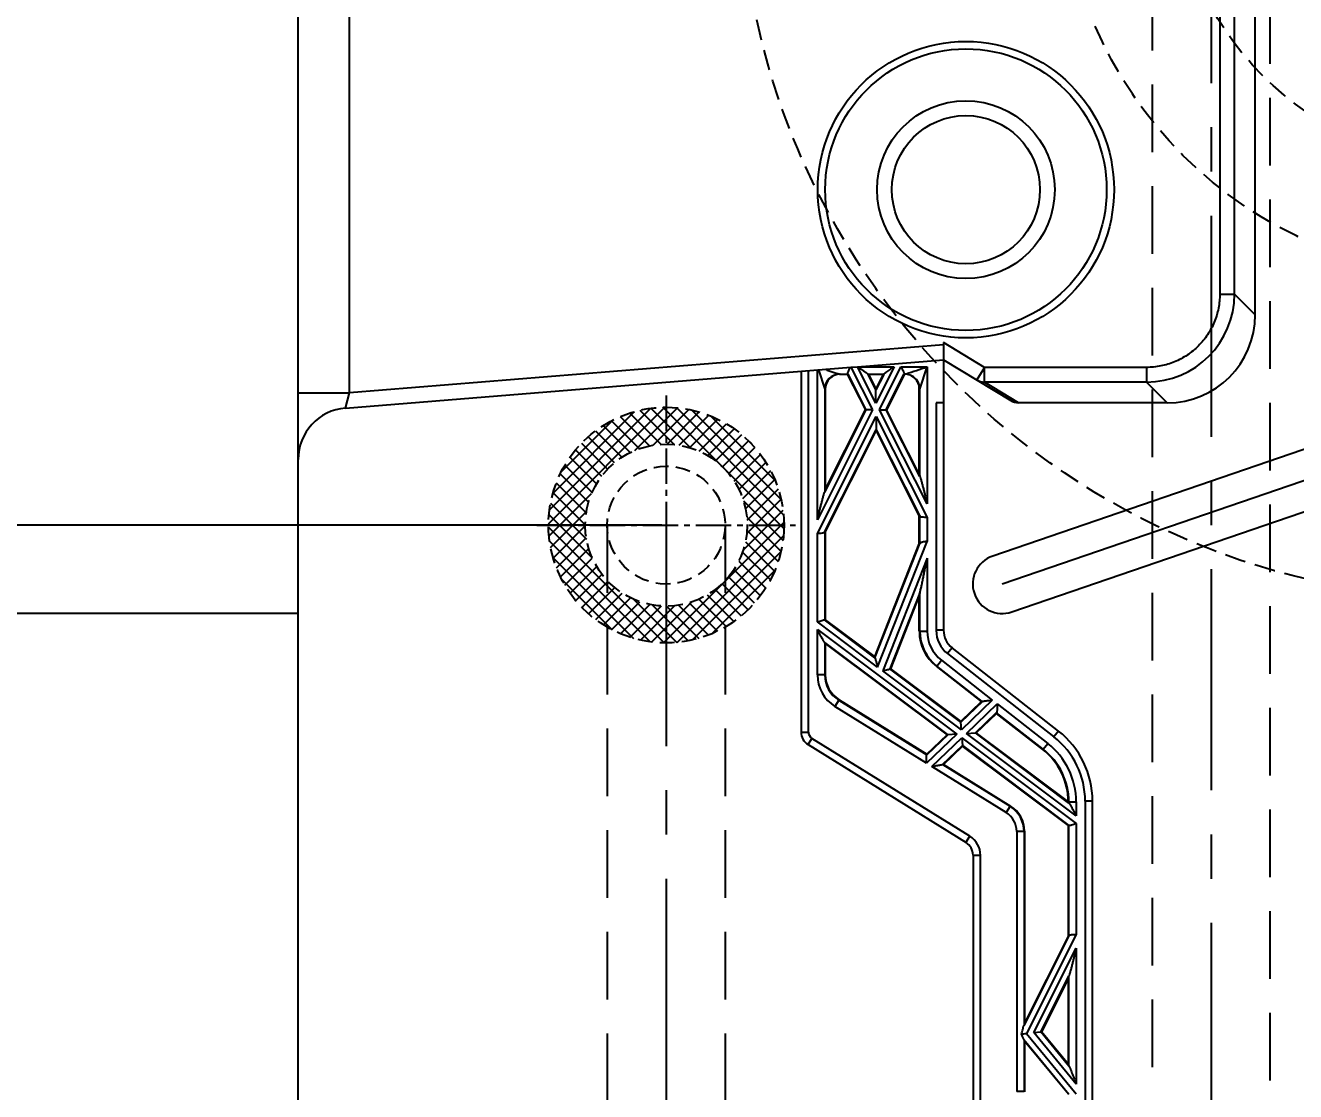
# Model space of a CAD drawing. Header units: millimetres. Extents: x 27275 to 28529, y -21406 to -20519.
# Drawn here: x 28199.1 to 28285.4, y -20859.7 to -20787.4 of the extents above; entities that cross this region are included whole.
import ezdxf

# ---------------------------------------------------------------- set-up
doc = ezdxf.new("R2010")
doc.units = ezdxf.units.MM
doc.header["$LTSCALE"] = 8
for name, pattern in [('CENTER', [2, 1.25, -0.25, 0.25, -0.25]), ('CENTER2', [1.125, 0.75, -0.125, 0.125, -0.125]), ('HIDDEN', [0.375, 0.25, -0.125]), ('HIDDEN2', [0.1875, 0.125, -0.0625])]:
    doc.linetypes.add(name, pattern=pattern)
doc.layers.get('DEFPOINTS').update_dxf_attribs({"color": 6})
for name, color, linetype in [('Cav-cor', 30, 'Continuous'), ('SLIDE', 6, 'Continuous'), ('WT', 4, 'Continuous')]:
    doc.layers.add(name, color=color, linetype=linetype)
doc.layers.add('dim', color=3, linetype='Continuous', lineweight=15)
doc.styles.get("Standard").update_dxf_attribs({"font": 'txt.shx', "width": 0.8, "bigfont": 'chineset.shx'})
doc.dimstyles.new('ISO-25', dxfattribs={"dimtxt": 5, "dimasz": 4, "dimexe": 0.3, "dimexo": 0.3, "dimtad": 0, "dimzin": 1, "dimdsep": 46, "dimtxsty": 'Standard', "dimcen": 0, "dimclrd": 3, "dimclre": 3, "dimclrt": 3, "dimazin": 0, "dimtfac": 1, "dimtofl": 0, "dimtmove": 0, "dimatfit": 0, "dimfxl": 0, "dimarcsym": 0})

# ---------------------------------------------------------------- blocks, each defined once
blk = doc.blocks.new('20150513.114820')
at = {"layer": 'WT', "linetype": 'Continuous'}
h = blk.add_hatch(dxfattribs=at)
h.set_pattern_fill('ANSI37', color=125, scale=5, angle=270, style=0)
h.set_pattern_definition([(315, (23425.0146, -23957.4168), (0.441941738, 0.441941738), []), (45, (23425.0146, -23957.4168), (-0.441941738, 0.441941738), [])])
h.paths.add_polyline_path([(8, 0), (5.5, 0, 1), (-5.5, 0), (-8, 0, -1)])
h.paths.add_polyline_path([(-8, 0), (-5.5, 0, 0.414214), (0, -5.5, 0.414214), (5.5, 0), (8, 0, -0.414214), (0, -8, -0.414214)])
at = {"layer": 'WT', "color": 125, "linetype": 'CENTER2', "ltscale": 0.4}
for p, q in [((0, 8.788), (0, -8.788)), ((8.788, 0), (-8.788, 0))]:
    blk.add_line(p, q, dxfattribs=at)
at = {"layer": 'WT', "color": 125, "linetype": 'HIDDEN2'}
for radius in [8, 5.5, 4]:
    blk.add_circle((0, 0), radius, dxfattribs=at)
blk = doc.blocks.new('*D27185')
at = {"layer": 'DEFPOINTS', "color": 0}
for p in [(28194.246, -20821.286), (28242.642, -20821.286), (28228.642, -20921.286)]:
    blk.add_point(p, dxfattribs=at)
at = {"layer": 'dim', "color": 3, "lineweight": -2}
for p, q in [((28242.342, -20821.286), (28193.946, -20821.286)), ((28194.246, -20825.286), (28194.246, -20862.661)), ((28194.246, -20917.286), (28194.246, -20879.911)), ((28228.342, -20921.286), (28193.946, -20921.286))]:
    blk.add_line(p, q, dxfattribs=at)
at = {"layer": 'dim', "color": 3}
for points in [[(28194.913, -20825.286), (28193.579, -20825.286), (28194.246, -20821.286)], [(28193.579, -20917.286), (28194.913, -20917.286), (28194.246, -20921.286)]]:
    blk.add_solid(points, dxfattribs=at)
at = {"layer": 'dim', "color": 3, "insert": (28194.246, -20871.286), "char_height": 5, "attachment_point": 5, "rotation": 90}
blk.add_mtext('100.00', dxfattribs=at)
blk = doc.blocks.new('*D27186')
at = {"layer": 'DEFPOINTS', "color": 0}
for p in [(28184.542, -20731.286), (28242.642, -20731.286), (28228.642, -20921.286)]:
    blk.add_point(p, dxfattribs=at)
at = {"layer": 'dim', "color": 3, "lineweight": -2}
for p, q in [((28242.342, -20731.286), (28184.242, -20731.286)), ((28184.542, -20735.286), (28184.542, -20817.327)), ((28184.542, -20917.286), (28184.542, -20835.244)), ((28228.342, -20921.286), (28184.242, -20921.286))]:
    blk.add_line(p, q, dxfattribs=at)
at = {"layer": 'dim', "color": 3}
for points in [[(28185.209, -20735.286), (28183.875, -20735.286), (28184.542, -20731.286)], [(28183.875, -20917.286), (28185.209, -20917.286), (28184.542, -20921.286)]]:
    blk.add_solid(points, dxfattribs=at)
at = {"layer": 'dim', "color": 3, "insert": (28184.542, -20826.286), "char_height": 5, "attachment_point": 5, "rotation": 90}
blk.add_mtext('190.00', dxfattribs=at)
blk = doc.blocks.new('*D27187')
at = {"layer": 'DEFPOINTS', "color": 0}
for p in [(28175.284, -20656.286), (28217.642, -20656.286), (28228.642, -20921.286)]:
    blk.add_point(p, dxfattribs=at)
at = {"layer": 'dim', "color": 3, "lineweight": -2}
for p, q in [((28217.342, -20656.286), (28174.984, -20656.286)), ((28175.284, -20660.286), (28175.284, -20778.827)), ((28175.284, -20917.286), (28175.284, -20798.744)), ((28228.342, -20921.286), (28174.984, -20921.286))]:
    blk.add_line(p, q, dxfattribs=at)
at = {"layer": 'dim', "color": 3}
for points in [[(28175.951, -20660.286), (28174.617, -20660.286), (28175.284, -20656.286)], [(28174.617, -20917.286), (28175.951, -20917.286), (28175.284, -20921.286)]]:
    blk.add_solid(points, dxfattribs=at)
at = {"layer": 'dim', "color": 3, "insert": (28175.284, -20788.786), "char_height": 5, "attachment_point": 5, "rotation": 90}
blk.add_mtext('265.00', dxfattribs=at)

msp = doc.modelspace()

# ---------------------------------------------------------------- linework, layer by layer
msp.add_line((28217.642, -20827.286), (28182.332, -20827.286))
at = {"color": 8, "linetype": 'HIDDEN', "ltscale": 0.7}
for radius in [50, 28.15, 20.5]:
    msp.add_circle((28297.642, -20776.286), radius, dxfattribs=at)
at = {"layer": 'Cav-cor', "color": 241}
for p, q in [((28217.642, -20913.286), (28217.642, -20639.286)), ((28282.642, -20807.01), (28282.642, -20745.561)), ((28280.239, -20746.969), (28280.239, -20805.603)), ((28281.235, -20805.603), (28281.235, -20746.969)), ((28280.239, -20805.603), (28281.235, -20805.603)), ((28281.235, -20805.603), (28282.642, -20807.01)), ((28261.476, -20809.046), (28261.475, -20828.428)), ((28264.258, -20810.584), (28261.476, -20808.893)), ((28261.476, -20808.893), (28261.476, -20809.06)), ((28252.908, -20820.925), (28252.908, -20810.756)), ((28252.977, -20810.75), (28253.41, -20812.051)), ((28255.184, -20810.572), (28255.635, -20810.539)), ((28255.184, -20810.572), (28256.654, -20813.463)), ((28256.886, -20813.001), (28255.635, -20810.539)), ((28255.636, -20810.541), (28261.476, -20810.063)), ((28255.636, -20810.541), (28258.121, -20810.543)), ((28258.121, -20810.543), (28256.886, -20813.001)), ((28257.121, -20813.462), (28258.586, -20810.543)), ((28258.586, -20810.543), (28260.365, -20810.543)), ((28259.862, -20812.051), (28260.365, -20810.543)), ((28260.365, -20810.543), (28260.365, -20819.843)), ((28261.475, -20810.062), (28266.043, -20812.838)), ((28264.258, -20810.584), (28263.739, -20811.438)), ((28264.258, -20811.58), (28264.258, -20810.584)), ((28275.258, -20810.584), (28264.258, -20810.584)), ((28275.258, -20810.584), (28275.258, -20811.58)), ((28251.798, -20810.845), (28251.798, -20835.333)), ((28252.299, -20835.334), (28252.299, -20810.805)), ((28254.448, -20811.046), (28254.972, -20811.046)), ((28254.937, -20811.046), (28256.167, -20813.464)), ((28254.968, -20811.034), (28256.203, -20813.464)), ((28256.346, -20811.046), (28257.416, -20811.046)), ((28256.884, -20812.109), (28256.351, -20811.06)), ((28256.38, -20811.046), (28256.884, -20812.036)), ((28257.381, -20811.046), (28256.884, -20812.036)), ((28257.41, -20811.06), (28256.884, -20812.109)), ((28257.571, -20813.461), (28258.79, -20811.034)), ((28258.821, -20811.045), (28257.608, -20813.461)), ((28258.823, -20811.046), (28258.786, -20811.046)), ((28266.575, -20812.987), (28264.258, -20811.58)), ((28275.258, -20811.58), (28264.258, -20811.58)), ((28275.258, -20811.58), (28276.665, -20812.987)), ((28253.41, -20812.051), (28253.41, -20819.023)), ((28253.411, -20812.052), (28253.441, -20812.052)), ((28253.441, -20812.052), (28253.441, -20818.893)), ((28256.884, -20812.109), (28256.884, -20812.036)), ((28256.886, -20813.001), (28256.884, -20812.109)), ((28259.831, -20817.834), (28259.831, -20812.052)), ((28259.831, -20812.052), (28259.862, -20812.052)), ((28259.862, -20817.963), (28259.862, -20812.051)), ((28260.973, -20812.987), (28260.973, -20828.428)), ((28261.476, -20812.987), (28260.973, -20812.987)), ((28295.142, -20813.014), (28264.813, -20823.393)), ((28276.665, -20812.987), (28266.575, -20812.987)), ((28256.654, -20813.463), (28252.908, -20820.925)), ((28252.908, -20821.853), (28256.889, -20813.924)), ((28256.203, -20813.464), (28253.399, -20819.05)), ((28253.441, -20818.893), (28256.167, -20813.464)), ((28256.203, -20813.464), (28256.167, -20813.464)), ((28256.654, -20813.463), (28256.203, -20813.464)), ((28256.889, -20813.924), (28260.365, -20820.762)), ((28256.889, -20813.924), (28256.891, -20814.816)), ((28257.121, -20813.462), (28257.571, -20813.461)), ((28260.365, -20819.843), (28257.121, -20813.462)), ((28259.874, -20817.989), (28257.571, -20813.461)), ((28257.571, -20813.461), (28257.608, -20813.461)), ((28259.831, -20817.834), (28257.608, -20813.461)), ((28253.399, -20821.771), (28256.891, -20814.816)), ((28253.441, -20821.759), (28256.891, -20814.889)), ((28256.891, -20814.816), (28259.874, -20820.683)), ((28256.891, -20814.816), (28256.891, -20814.889)), ((28256.891, -20814.889), (28259.831, -20820.672)), ((28297.642, -20814.272), (28265.46, -20825.286)), ((28266.108, -20827.178), (28295.142, -20817.241)), ((28259.831, -20817.834), (28259.862, -20817.963)), ((28253.441, -20818.893), (28253.41, -20819.023)), ((28259.831, -20820.672), (28259.862, -20820.664)), ((28259.831, -20822.567), (28259.831, -20820.672)), ((28259.862, -20822.573), (28259.862, -20820.664)), ((28260.365, -20820.762), (28260.365, -20822.399)), ((28252.908, -20827.862), (28252.908, -20821.853)), ((28253.441, -20821.759), (28253.41, -20821.752)), ((28253.41, -20821.752), (28253.41, -20827.734)), ((28253.441, -20821.759), (28253.441, -20827.719)), ((28256.806, -20830.237), (28259.831, -20822.567)), ((28256.82, -20830.289), (28259.874, -20822.548)), ((28257.001, -20830.927), (28260.365, -20822.399)), ((28259.831, -20822.567), (28259.862, -20822.573)), ((28260.365, -20823.534), (28257.347, -20831.186)), ((28260.365, -20823.534), (28260.365, -20828.479)), ((28259.874, -20825.876), (28257.834, -20831.048)), ((28259.831, -20826.072), (28257.873, -20831.037)), ((28259.831, -20826.072), (28259.862, -20825.91)), ((28259.831, -20828.494), (28259.831, -20826.072)), ((28259.862, -20828.479), (28259.862, -20825.91)), ((28257.001, -20830.927), (28252.908, -20827.862)), ((28256.82, -20830.289), (28253.399, -20827.728)), ((28253.441, -20827.719), (28253.41, -20827.734)), ((28253.441, -20827.719), (28256.806, -20830.237)), ((28252.908, -20828.383), (28262.382, -20835.475)), ((28252.908, -20831.457), (28252.908, -20828.383)), ((28259.831, -20828.494), (28259.862, -20828.479)), ((28259.862, -20828.479), (28260.365, -20828.479)), ((28261.476, -20828.428), (28260.973, -20828.428)), ((28253.399, -20829.253), (28261.761, -20835.513)), ((28253.441, -20829.325), (28253.41, -20829.264)), ((28253.41, -20829.264), (28253.41, -20831.457)), ((28253.441, -20829.325), (28261.711, -20835.516)), ((28253.441, -20829.325), (28253.441, -20831.44)), ((28262.056, -20829.616), (28261.746, -20830.012)), ((28269.278, -20835.267), (28262.054, -20829.617)), ((28256.806, -20830.237), (28256.82, -20830.289)), ((28261.021, -20830.856), (28261.331, -20830.46)), ((28261.331, -20830.46), (28264.789, -20833.164)), ((28261.746, -20830.012), (28268.97, -20835.662)), ((28253.41, -20831.457), (28252.908, -20831.457)), ((28253.41, -20831.457), (28253.441, -20831.44)), ((28262.686, -20835.183), (28257.347, -20831.186)), ((28257.873, -20831.037), (28257.834, -20831.048)), ((28262.654, -20834.656), (28257.834, -20831.048)), ((28257.873, -20831.037), (28262.651, -20834.614)), ((28260.99, -20830.871), (28261.021, -20830.856)), ((28264.054, -20833.267), (28260.99, -20830.871)), ((28264.101, -20833.265), (28261.021, -20830.856)), ((28254.362, -20833.167), (28254.097, -20833.594)), ((28254.362, -20833.167), (28254.393, -20833.149)), ((28254.362, -20833.167), (28260.342, -20836.873)), ((28254.393, -20833.149), (28260.338, -20836.834)), ((28264.789, -20833.164), (28262.686, -20835.183)), ((28260.322, -20837.452), (28254.097, -20833.594)), ((28264.054, -20833.267), (28262.651, -20834.614)), ((28264.111, -20833.258), (28262.654, -20834.656)), ((28263.024, -20835.436), (28265.12, -20833.424)), ((28263.644, -20835.398), (28265.082, -20834.018)), ((28264.054, -20833.267), (28264.101, -20833.265)), ((28268.245, -20836.506), (28265.075, -20834.027)), ((28265.077, -20834.068), (28265.075, -20834.027)), ((28265.12, -20833.424), (28268.555, -20836.11)), ((28262.654, -20834.656), (28262.651, -20834.614)), ((28262.686, -20835.183), (28262.654, -20834.656)), ((28263.695, -20835.395), (28265.077, -20834.068)), ((28268.214, -20836.521), (28265.077, -20834.068)), ((28251.796, -20835.334), (28252.299, -20835.334)), ((28252.272, -20836.189), (28252.537, -20835.761)), ((28263.265, -20842.41), (28252.537, -20835.761)), ((28262.382, -20835.475), (28260.322, -20837.452)), ((28261.761, -20835.513), (28260.335, -20836.882)), ((28260.338, -20836.834), (28261.711, -20835.516)), ((28260.688, -20837.679), (28262.72, -20835.728)), ((28261.761, -20835.513), (28261.711, -20835.516)), ((28262.382, -20835.475), (28261.761, -20835.513)), ((28262.72, -20835.728), (28270.486, -20841.542)), ((28262.72, -20835.728), (28262.752, -20836.255)), ((28263.024, -20835.436), (28263.644, -20835.398)), ((28270.486, -20841.022), (28263.024, -20835.436)), ((28263.644, -20835.398), (28263.695, -20835.395)), ((28269.994, -20840.152), (28263.644, -20835.398)), ((28269.951, -20840.079), (28263.695, -20835.395)), ((28269.28, -20835.266), (28268.97, -20835.662)), ((28252.274, -20836.188), (28263.002, -20842.837)), ((28261.407, -20837.546), (28262.752, -20836.255)), ((28261.467, -20837.534), (28262.754, -20836.298)), ((28262.752, -20836.255), (28269.994, -20841.677)), ((28262.752, -20836.255), (28262.754, -20836.298)), ((28269.952, -20841.686), (28262.754, -20836.298)), ((28268.245, -20836.506), (28268.214, -20836.521)), ((28268.245, -20836.506), (28268.555, -20836.11)), ((28260.338, -20836.834), (28260.342, -20836.873)), ((28265.728, -20840.803), (28260.688, -20837.679)), ((28261.467, -20837.534), (28261.417, -20837.539)), ((28261.417, -20837.539), (28265.993, -20840.375)), ((28261.467, -20837.534), (28266.024, -20840.358)), ((28269.983, -20840.071), (28269.952, -20840.083)), ((28269.952, -20840.083), (28269.983, -20840.141)), ((28269.983, -20840.071), (28270.486, -20840.071)), ((28269.983, -20840.141), (28269.983, -20840.071)), ((28270.486, -20840.071), (28270.486, -20841.022)), ((28271.597, -20840.02), (28271.094, -20840.02)), ((28271.094, -20840.02), (28271.094, -20871.003)), ((28271.595, -20871.003), (28271.595, -20840.021)), ((28265.993, -20840.375), (28265.728, -20840.803)), ((28266.024, -20840.358), (28265.993, -20840.375)), ((28269.952, -20841.686), (28269.983, -20841.67)), ((28269.952, -20849.167), (28269.952, -20841.686)), ((28269.983, -20849.174), (28269.983, -20841.67)), ((28270.486, -20841.542), (28270.486, -20849.073)), ((28263, -20842.838), (28263.265, -20842.41)), ((28266.945, -20842.085), (28266.442, -20842.085)), ((28266.442, -20842.085), (28266.442, -20859.737)), ((28266.976, -20842.068), (28266.945, -20842.085)), ((28266.945, -20842.085), (28266.945, -20855.225)), ((28266.976, -20842.068), (28266.976, -20855.095)), ((28263.476, -20843.693), (28263.979, -20843.693)), ((28263.478, -20843.692), (28263.478, -20864.007)), ((28263.979, -20864.007), (28263.979, -20843.693)), ((28269.994, -20849.155), (28266.933, -20855.252)), ((28269.952, -20849.167), (28266.976, -20855.095)), ((28270.486, -20849.073), (28267.113, -20855.791)), ((28269.952, -20849.167), (28269.983, -20849.174)), ((28267.606, -20855.736), (28270.486, -20850.001)), ((28270.486, -20850.001), (28270.486, -20859.231)), ((28268.083, -20855.682), (28269.994, -20851.876)), ((28269.952, -20852.034), (28268.122, -20855.678)), ((28269.952, -20852.034), (28269.983, -20851.903)), ((28269.952, -20857.899), (28269.952, -20852.034)), ((28269.983, -20857.985), (28269.983, -20851.903)), ((28266.976, -20855.095), (28266.945, -20855.225)), ((28266.933, -20856.206), (28269.994, -20859.922)), ((28266.976, -20856.309), (28266.945, -20856.223)), ((28266.945, -20856.223), (28266.945, -20859.737)), ((28269.952, -20859.922), (28266.976, -20856.309)), ((28266.976, -20856.309), (28266.976, -20859.744)), ((28267.113, -20855.791), (28270.486, -20859.886)), ((28267.606, -20855.736), (28268.083, -20855.682)), ((28270.486, -20859.231), (28267.606, -20855.736)), ((28268.083, -20855.682), (28268.122, -20855.678)), ((28269.994, -20858.002), (28268.083, -20855.682)), ((28269.952, -20857.899), (28268.122, -20855.678)), ((28269.952, -20857.899), (28269.983, -20857.985)), ((28266.945, -20859.737), (28266.442, -20859.737)), ((28266.976, -20859.744), (28266.945, -20859.737))]:
    msp.add_line(p, q, dxfattribs=at)
for radius in [10.06, 9.557, 6.036, 5.03]:
    msp.add_circle((28262.994, -20798.521), radius, dxfattribs=at)
for centre, radius, start, end in [((28275.256, -20805.601), 5.978, 270.01478, 359.98522), ((28254.417, -20812.052), 1.006, 89.9992, 179.98163), ((28258.856, -20812.052), 1.006, 0.01164, 63.67367), ((28264.246, -20810.604), 0.976, 238.74257, 270.75655), ((28265.46, -20825.286), 2, 108.89256, 288.89256), ((28262.88, -20828.479), 3.018, 180.0013, 231.9687), ((28262.88, -20828.479), 2.515, 179.9997, 231.9703), ((28262.985, -20828.428), 2.012, 179.99973, 231.97027), ((28255.422, -20831.457), 2.515, 179.9993, 238.2107), ((28255.422, -20831.457), 2.011, 179.99652, 238.21348), ((28252.802, -20835.334), 0.503, 180.00391, 238.20609), ((28265.562, -20840.02), 5.532, 359.99952, 51.97048), ((28265.428, -20840.084), 4.523, 0.07272, 51.9812), ((28265.457, -20840.071), 4.526, 359.99858, 51.97142), ((28265.456, -20840.071), 5.029, 359.99975, 51.97025), ((28264.933, -20842.085), 1.509, 0.00005, 58.20995), ((28264.933, -20842.085), 2.012, 0.00238, 58.20762), ((28262.47, -20843.693), 1.509, 359.99932, 58.21068)]:
    msp.add_arc(centre, radius, start, end, dxfattribs=at)
for centre, major_axis, ratio, start_param, end_param in [((28276.619, -20806.964), (-4.275, 4.275), 0.992433, 2.359993, 3.923193), ((28254.448, -20812.052), (-1.006, 0), 0.999848, -1.570796, 0), ((28254.716, -20810.543), (-0.256, 0.503), 0.015559, -3.149505, -3.040809), ((28256.09, -20810.543), (-0.256, 0.503), 0.015559, -3.365134, -3.149505), ((28257.668, -20810.543), (0.253, 0.503), 0.015598, -3.133759, -2.91813), ((28259.039, -20810.543), (0.253, 0.503), 0.015598, -3.24245, -3.133759), ((28266.562, -20811.983), (0.867, -0.527), 0.9861, -1.570796, -1.018607), ((28260.365, -20818.952), (-0.503, 0.99), 0.007909, 0.033012, 0.231188), ((28252.908, -20820.025), (0.503, 1.002), 0.00783, -0.231228, -0.033052), ((28260.365, -20821.654), (-0.503, 0.99), 0.007909, -0.20007, -0.001894), ((28252.908, -20822.754), (0.503, 1.002), 0.00783, 0.001854, 0.20003), ((28260.365, -20821.297), (0.503, 1.275), 0.006403, -3.140376, -2.9422), ((28260.365, -20824.635), (0.503, 1.275), 0.006403, -3.373458, -3.175283), ((28252.908, -20827.358), (0.503, -0.377), 0.013972, -0.205166, -0.006991), ((28262.85, -20828.494), (2.713, 1.323), 0.999812, 2.688143, 3.595042), ((28262.984, -20828.428), (1.357, 0.661), 0.999812, 8.971328, 9.878228), ((28252.908, -20828.887), (0.503, -0.377), 0.013972, 0.027916, 0.226092), ((28255.454, -20831.439), (-1.758, -0.979), 0.999801, -0.507893, 0.507893), ((28264.467, -20832.913), (0.367, 0.352), 0.017279, -3.121667, -2.923491), ((28265.442, -20833.675), (0.367, 0.352), 0.017279, 2.928436, 3.126612), ((28252.804, -20835.333), (0.879, 0.489), 0.999801, 2.633699, 3.649486), ((28265.558, -20840.022), (5.427, 2.645), 0.999812, -0.45345, 0.45345), ((28259.968, -20837.232), (0.375, 0.36), 0.016908, -0.211293, -0.013117), ((28261.042, -20837.898), (0.375, 0.36), 0.016908, 0.02179, 0.219965), ((28264.963, -20842.068), (1.758, 0.979), 0.999801, -0.507893, 0.507893), ((28270.486, -20840.517), (0.503, -0.377), 0.013972, -3.113677, -2.915501), ((28270.486, -20842.047), (0.503, -0.377), 0.013972, 2.936426, 3.134602), ((28262.471, -20843.692), (-0.879, -0.489), 0.999801, 8.916885, 9.932671), ((28270.486, -20848.172), (0.503, 1.002), 0.00783, -3.139738, -2.941563), ((28270.486, -20850.902), (0.503, 1.002), 0.00783, -3.372821, -3.174645), ((28266.442, -20856.226), (0.503, 1.002), 0.00783, -0.231228, -0.033052), ((28266.442, -20855.613), (-0.503, 0.611), 0.011096, -3.110666, -2.91249), ((28270.486, -20858.595), (-0.503, 0.611), 0.011096, 0.030927, 0.229102)]:
    msp.add_ellipse(centre, major_axis=major_axis, ratio=ratio, start_param=start_param, end_param=end_param, dxfattribs=at)
for points, knots in [([(28280.239, -20805.603), (28280.239, -20805.928), (28280.175, -20806.581), (28279.891, -20807.522), (28279.428, -20808.39), (28278.805, -20809.15), (28278.045, -20809.773), (28277.177, -20810.236), (28276.236, -20810.52), (28275.583, -20810.583), (28275.258, -20810.584)], [0, 0, 0, 0, 0.125003, 0.249999, 0.375001, 0.5, 0.624999, 0.750001, 0.874996, 1, 1, 1, 1]), ([(28253.422, -20810.714), (28253.517, -20810.746), (28253.705, -20810.808), (28253.937, -20810.886), (28254.118, -20810.946), (28254.243, -20810.988), (28254.336, -20811.019), (28254.393, -20811.038), (28254.413, -20811.044), (28254.419, -20811.046)], [0, 0, 0, 0, 0.285198, 0.564807, 0.700118, 0.828832, 0.941315, 0.982191, 1, 1, 1, 1]), ([(28254.972, -20810.981), (28254.979, -20810.954), (28255.002, -20810.894), (28255.062, -20810.759), (28255.116, -20810.65), (28255.154, -20810.574)], [0, 0, 0, 0, 0.186228, 0.427918, 1, 1, 1, 1]), ([(28255.636, -20810.543), (28255.706, -20810.588), (28255.809, -20810.657), (28255.945, -20810.748), (28256.044, -20810.814), (28256.138, -20810.878), (28256.211, -20810.929), (28256.263, -20810.968), (28256.296, -20810.993), (28256.32, -20811.014), (28256.334, -20811.028), (28256.338, -20811.034)], [0, 0, 0, 0, 0.29058, 0.433502, 0.573075, 0.706921, 0.830653, 0.886203, 0.934949, 0.974219, 1, 1, 1, 1]), ([(28257.55, -20810.929), (28257.64, -20810.865), (28257.83, -20810.736), (28258.021, -20810.609), (28258.121, -20810.543)], [0, 0, 0, 0, 0.480219, 1, 1, 1, 1]), ([(28258.586, -20810.543), (28258.613, -20810.596), (28258.663, -20810.697), (28258.722, -20810.82), (28258.76, -20810.908), (28258.78, -20810.961), (28258.792, -20811.001), (28258.793, -20811.026), (28258.79, -20811.034)], [0, 0, 0, 0, 0.33139, 0.633496, 0.762383, 0.869498, 0.94942, 1, 1, 1, 1]), ([(28258.945, -20811.016), (28259.173, -20810.939), (28259.647, -20810.782), (28260.12, -20810.624), (28260.365, -20810.543)], [0, 0, 0, 0, 0.482423, 1, 1, 1, 1]), ([(28254.968, -20811.034), (28254.965, -20811.027), (28254.965, -20811.008), (28254.969, -20810.991), (28254.972, -20810.981)], [0, 0, 0, 0, 0.399922, 1, 1, 1, 1]), ([(28257.424, -20811.034), (28257.428, -20811.027), (28257.442, -20811.013), (28257.457, -20811), (28257.467, -20810.992)], [0, 0, 0, 0, 0.394206, 1, 1, 1, 1]), ([(28257.467, -20810.992), (28257.473, -20810.987), (28257.5, -20810.966), (28257.528, -20810.945), (28257.55, -20810.929)], [0, 0, 0, 0, 0.223616, 1, 1, 1, 1]), ([(28259.831, -20812.052), (28259.831, -20811.92), (28259.779, -20811.655), (28259.554, -20811.32), (28259.217, -20811.097), (28258.952, -20811.045), (28258.821, -20811.045)], [0, 0, 0, 0, 0.250015, 0.499983, 0.749946, 1, 1, 1, 1]), ([(28259.874, -20817.989), (28259.879, -20818.001), (28259.889, -20818.028), (28259.909, -20818.09), (28259.934, -20818.178), (28259.965, -20818.289), (28260.006, -20818.443), (28260.058, -20818.639), (28260.119, -20818.878), (28260.181, -20819.118), (28260.263, -20819.44), (28260.324, -20819.682), (28260.365, -20819.843)], [0, 0, 0, 0, 0.019785, 0.045103, 0.102055, 0.16261, 0.224818, 0.351682, 0.480223, 0.609632, 0.739531, 1, 1, 1, 1]), ([(28252.908, -20820.925), (28252.948, -20820.762), (28253.01, -20820.518), (28253.092, -20820.192), (28253.153, -20819.949), (28253.215, -20819.708), (28253.267, -20819.51), (28253.308, -20819.354), (28253.339, -20819.242), (28253.364, -20819.153), (28253.384, -20819.09), (28253.394, -20819.062), (28253.399, -20819.05)], [0, 0, 0, 0, 0.260275, 0.390085, 0.519415, 0.647897, 0.774741, 0.836968, 0.897577, 0.954654, 0.980079, 1, 1, 1, 1]), ([(28260.365, -20820.762), (28260.309, -20820.762), (28260.203, -20820.763), (28260.076, -20820.759), (28259.988, -20820.747), (28259.927, -20820.731), (28259.886, -20820.706), (28259.874, -20820.683)], [0, 0, 0, 0, 0.331494, 0.624449, 0.746189, 0.848291, 1, 1, 1, 1]), ([(28253.399, -20821.771), (28253.386, -20821.794), (28253.346, -20821.82), (28253.285, -20821.836), (28253.197, -20821.849), (28253.07, -20821.853), (28252.964, -20821.853), (28252.908, -20821.853)], [0, 0, 0, 0, 0.152316, 0.254437, 0.3761, 0.668791, 1, 1, 1, 1]), ([(28260.365, -20822.399), (28260.308, -20822.405), (28260.199, -20822.416), (28260.033, -20822.44), (28259.9, -20822.487), (28259.874, -20822.548)], [0, 0, 0, 0, 0.328054, 0.618126, 1, 1, 1, 1]), ([(28259.874, -20825.876), (28259.88, -20825.859), (28259.89, -20825.82), (28259.911, -20825.736), (28259.937, -20825.621), (28259.968, -20825.478), (28260.01, -20825.283), (28260.061, -20825.036), (28260.122, -20824.737), (28260.183, -20824.437), (28260.264, -20824.036), (28260.325, -20823.735), (28260.365, -20823.534)], [0, 0, 0, 0, 0.022521, 0.0498, 0.108894, 0.170321, 0.23278, 0.359213, 0.486679, 0.614679, 0.742981, 1, 1, 1, 1]), ([(28252.908, -20827.862), (28252.962, -20827.843), (28253.064, -20827.805), (28253.205, -20827.756), (28253.307, -20827.727), (28253.368, -20827.719), (28253.391, -20827.723), (28253.399, -20827.728)], [0, 0, 0, 0, 0.335458, 0.637668, 0.869334, 0.947713, 1, 1, 1, 1]), ([(28253.399, -20829.253), (28253.392, -20829.247), (28253.377, -20829.227), (28253.354, -20829.193), (28253.327, -20829.149), (28253.287, -20829.081), (28253.236, -20828.989), (28253.172, -20828.873), (28253.107, -20828.753), (28253.018, -20828.589), (28252.952, -20828.465), (28252.908, -20828.383)], [0, 0, 0, 0, 0.028931, 0.072409, 0.124913, 0.18294, 0.308746, 0.441836, 0.578881, 0.718204, 1, 1, 1, 1]), ([(28256.82, -20830.289), (28256.822, -20830.291), (28256.823, -20830.3), (28256.828, -20830.316), (28256.835, -20830.34), (28256.848, -20830.385), (28256.866, -20830.45), (28256.89, -20830.536), (28256.917, -20830.63), (28256.954, -20830.76), (28256.982, -20830.86), (28257.001, -20830.927)], [0, 0, 0, 0, 0.011507, 0.037484, 0.076692, 0.126515, 0.24669, 0.384064, 0.531562, 0.684935, 1, 1, 1, 1]), ([(28257.347, -20831.186), (28257.403, -20831.171), (28257.51, -20831.139), (28257.656, -20831.098), (28257.762, -20831.068), (28257.817, -20831.052), (28257.834, -20831.048)], [0, 0, 0, 0, 0.344888, 0.659918, 0.900433, 1, 1, 1, 1]), ([(28264.111, -20833.258), (28264.115, -20833.255), (28264.127, -20833.249), (28264.159, -20833.24), (28264.214, -20833.229), (28264.292, -20833.218), (28264.382, -20833.207), (28264.479, -20833.196), (28264.615, -20833.182), (28264.719, -20833.171), (28264.789, -20833.164)], [0, 0, 0, 0, 0.022359, 0.055595, 0.148576, 0.266713, 0.400267, 0.543491, 0.692789, 1, 1, 1, 1]), ([(28265.12, -20833.424), (28265.119, -20833.487), (28265.118, -20833.582), (28265.115, -20833.705), (28265.113, -20833.791), (28265.109, -20833.868), (28265.104, -20833.934), (28265.096, -20833.982), (28265.089, -20834.01), (28265.082, -20834.018)], [0, 0, 0, 0, 0.320013, 0.473782, 0.618685, 0.750536, 0.863161, 0.94866, 1, 1, 1, 1]), ([(28260.322, -20837.452), (28260.32, -20837.39), (28260.317, -20837.299), (28260.314, -20837.18), (28260.313, -20837.097), (28260.314, -20837.023), (28260.316, -20836.961), (28260.322, -20836.916), (28260.329, -20836.889), (28260.335, -20836.882)], [0, 0, 0, 0, 0.324329, 0.479404, 0.624596, 0.75552, 0.866152, 0.9494, 1, 1, 1, 1]), ([(28261.407, -20837.546), (28261.402, -20837.55), (28261.389, -20837.556), (28261.353, -20837.567), (28261.293, -20837.581), (28261.209, -20837.597), (28261.114, -20837.613), (28261.012, -20837.63), (28260.869, -20837.652), (28260.761, -20837.668), (28260.688, -20837.679)], [0, 0, 0, 0, 0.023167, 0.057991, 0.154473, 0.274524, 0.408449, 0.550724, 0.698056, 1, 1, 1, 1]), ([(28269.994, -20840.152), (28270.002, -20840.158), (28270.016, -20840.178), (28270.039, -20840.212), (28270.066, -20840.256), (28270.106, -20840.324), (28270.158, -20840.416), (28270.221, -20840.532), (28270.287, -20840.652), (28270.375, -20840.816), (28270.441, -20840.939), (28270.486, -20841.022)], [0, 0, 0, 0, 0.028931, 0.072409, 0.124913, 0.18294, 0.308746, 0.441836, 0.578881, 0.718204, 1, 1, 1, 1]), ([(28270.486, -20841.542), (28270.432, -20841.562), (28270.329, -20841.6), (28270.188, -20841.648), (28270.087, -20841.678), (28270.025, -20841.685), (28270.002, -20841.682), (28269.994, -20841.677)], [0, 0, 0, 0, 0.335458, 0.637668, 0.869334, 0.947713, 1, 1, 1, 1]), ([(28269.994, -20849.155), (28270.007, -20849.132), (28270.047, -20849.107), (28270.109, -20849.091), (28270.196, -20849.078), (28270.323, -20849.073), (28270.429, -20849.073), (28270.486, -20849.073)], [0, 0, 0, 0, 0.152316, 0.254437, 0.3761, 0.668791, 1, 1, 1, 1]), ([(28270.486, -20850.001), (28270.445, -20850.164), (28270.383, -20850.409), (28270.301, -20850.734), (28270.24, -20850.977), (28270.178, -20851.218), (28270.127, -20851.417), (28270.085, -20851.573), (28270.054, -20851.685), (28270.029, -20851.774), (28270.009, -20851.837), (28270, -20851.865), (28269.994, -20851.876)], [0, 0, 0, 0, 0.260275, 0.390085, 0.519415, 0.647897, 0.774741, 0.836968, 0.897577, 0.954654, 0.980079, 1, 1, 1, 1]), ([(28266.77, -20855.83), (28266.784, -20855.777), (28266.811, -20855.672), (28266.852, -20855.519), (28266.886, -20855.396), (28266.913, -20855.308), (28266.926, -20855.268), (28266.933, -20855.252)], [0, 0, 0, 0, 0.272374, 0.539402, 0.794157, 0.909484, 1, 1, 1, 1]), ([(28266.77, -20855.83), (28266.824, -20855.822), (28266.938, -20855.811), (28267.052, -20855.799), (28267.113, -20855.791)], [0, 0, 0, 0, 0.468389, 1, 1, 1, 1]), ([(28266.933, -20856.206), (28266.927, -20856.198), (28266.916, -20856.176), (28266.89, -20856.123), (28266.856, -20856.043), (28266.814, -20855.939), (28266.785, -20855.867), (28266.77, -20855.83)], [0, 0, 0, 0, 0.074796, 0.179644, 0.431655, 0.709706, 1, 1, 1, 1]), ([(28269.994, -20858.002), (28270.004, -20858.015), (28270.02, -20858.049), (28270.047, -20858.107), (28270.076, -20858.176), (28270.117, -20858.276), (28270.169, -20858.407), (28270.231, -20858.568), (28270.295, -20858.732), (28270.38, -20858.953), (28270.443, -20859.12), (28270.486, -20859.231)], [0, 0, 0, 0, 0.035821, 0.08648, 0.143815, 0.204653, 0.331805, 0.46282, 0.595859, 0.730048, 1, 1, 1, 1])]:
    msp.add_open_spline(points, degree=3, knots=knots, dxfattribs=at)
at = {"layer": 'SLIDE'}
for p, q in [((28221.142, -20812.319), (28221.142, -20740.252)), ((28261.476, -20809.06), (28221.142, -20812.319)), ((28220.86, -20813.346), (28255.184, -20810.572)), ((28217.642, -20812.319), (28221.142, -20812.319)), ((28220.86, -20813.346), (28221.142, -20812.319))]:
    msp.add_line(p, q, dxfattribs=at)
msp.add_arc((28221.142, -20816.834), 3.5, 94.62, 180, dxfattribs=at)
at = {"layer": 'WT', "color": 125, "linetype": 'HIDDEN', "ltscale": 2.3}
for p, q in [((28283.642, -20654.286), (28283.642, -20913.286)), ((28275.642, -20660.286), (28275.642, -20892.286))]:
    msp.add_line(p, q, dxfattribs=at)
at = {"layer": 'WT', "color": 125, "linetype": 'CENTER', "ltscale": 1.5}
msp.add_line((28279.642, -20656.286), (28279.642, -20921.286), dxfattribs=at)
at = {"layer": 'WT', "color": 191, "linetype": 'HIDDEN', "ltscale": 2.3}
for p, q in [((28238.642, -20821.286), (28238.642, -20892.286)), ((28246.642, -20821.286), (28246.642, -20892.286))]:
    msp.add_line(p, q, dxfattribs=at)
at = {"layer": 'WT', "color": 191, "linetype": 'CENTER', "ltscale": 1.5}
msp.add_line((28242.642, -20821.286), (28242.642, -20913.286), dxfattribs=at)

# ---------------------------------------------------------------- block references
at = {"layer": 'WT', "rotation": 90.00000000000001}
msp.add_blockref('20150513.114820', (28242.642, -20821.286), dxfattribs=at)

# ---------------------------------------------------------------- dimensions: what is measured, and where the dimension line sits
at = {"layer": 'dim'}
for base, p2, picture, middle in [((28175.284, -20656.286), (28217.642, -20656.286), '*D27187', (28175.284, -20788.786)), ((28184.542, -20731.286), (28242.642, -20731.286), '*D27186', (28184.542, -20826.286))]:
    dim = msp.add_linear_dim(base=base, p1=(28228.642, -20921.286), p2=p2, angle=90, dimstyle='ISO-25', dxfattribs=at)
    dim.commit()
    dim.dimension.update_dxf_attribs({"geometry": picture, "text_midpoint": middle})
dim = msp.add_linear_dim(base=(28194.246, -20821.286), p1=(28228.642, -20921.286), p2=(28242.642, -20821.286), angle=90, dimstyle='ISO-25', dxfattribs=at)
dim.commit()
dim.dimension.update_dxf_attribs({"geometry": '*D27185', "text_midpoint": (28194.246, -20871.286), "dimtype": 160})

doc.saveas('drawing.dxf')
